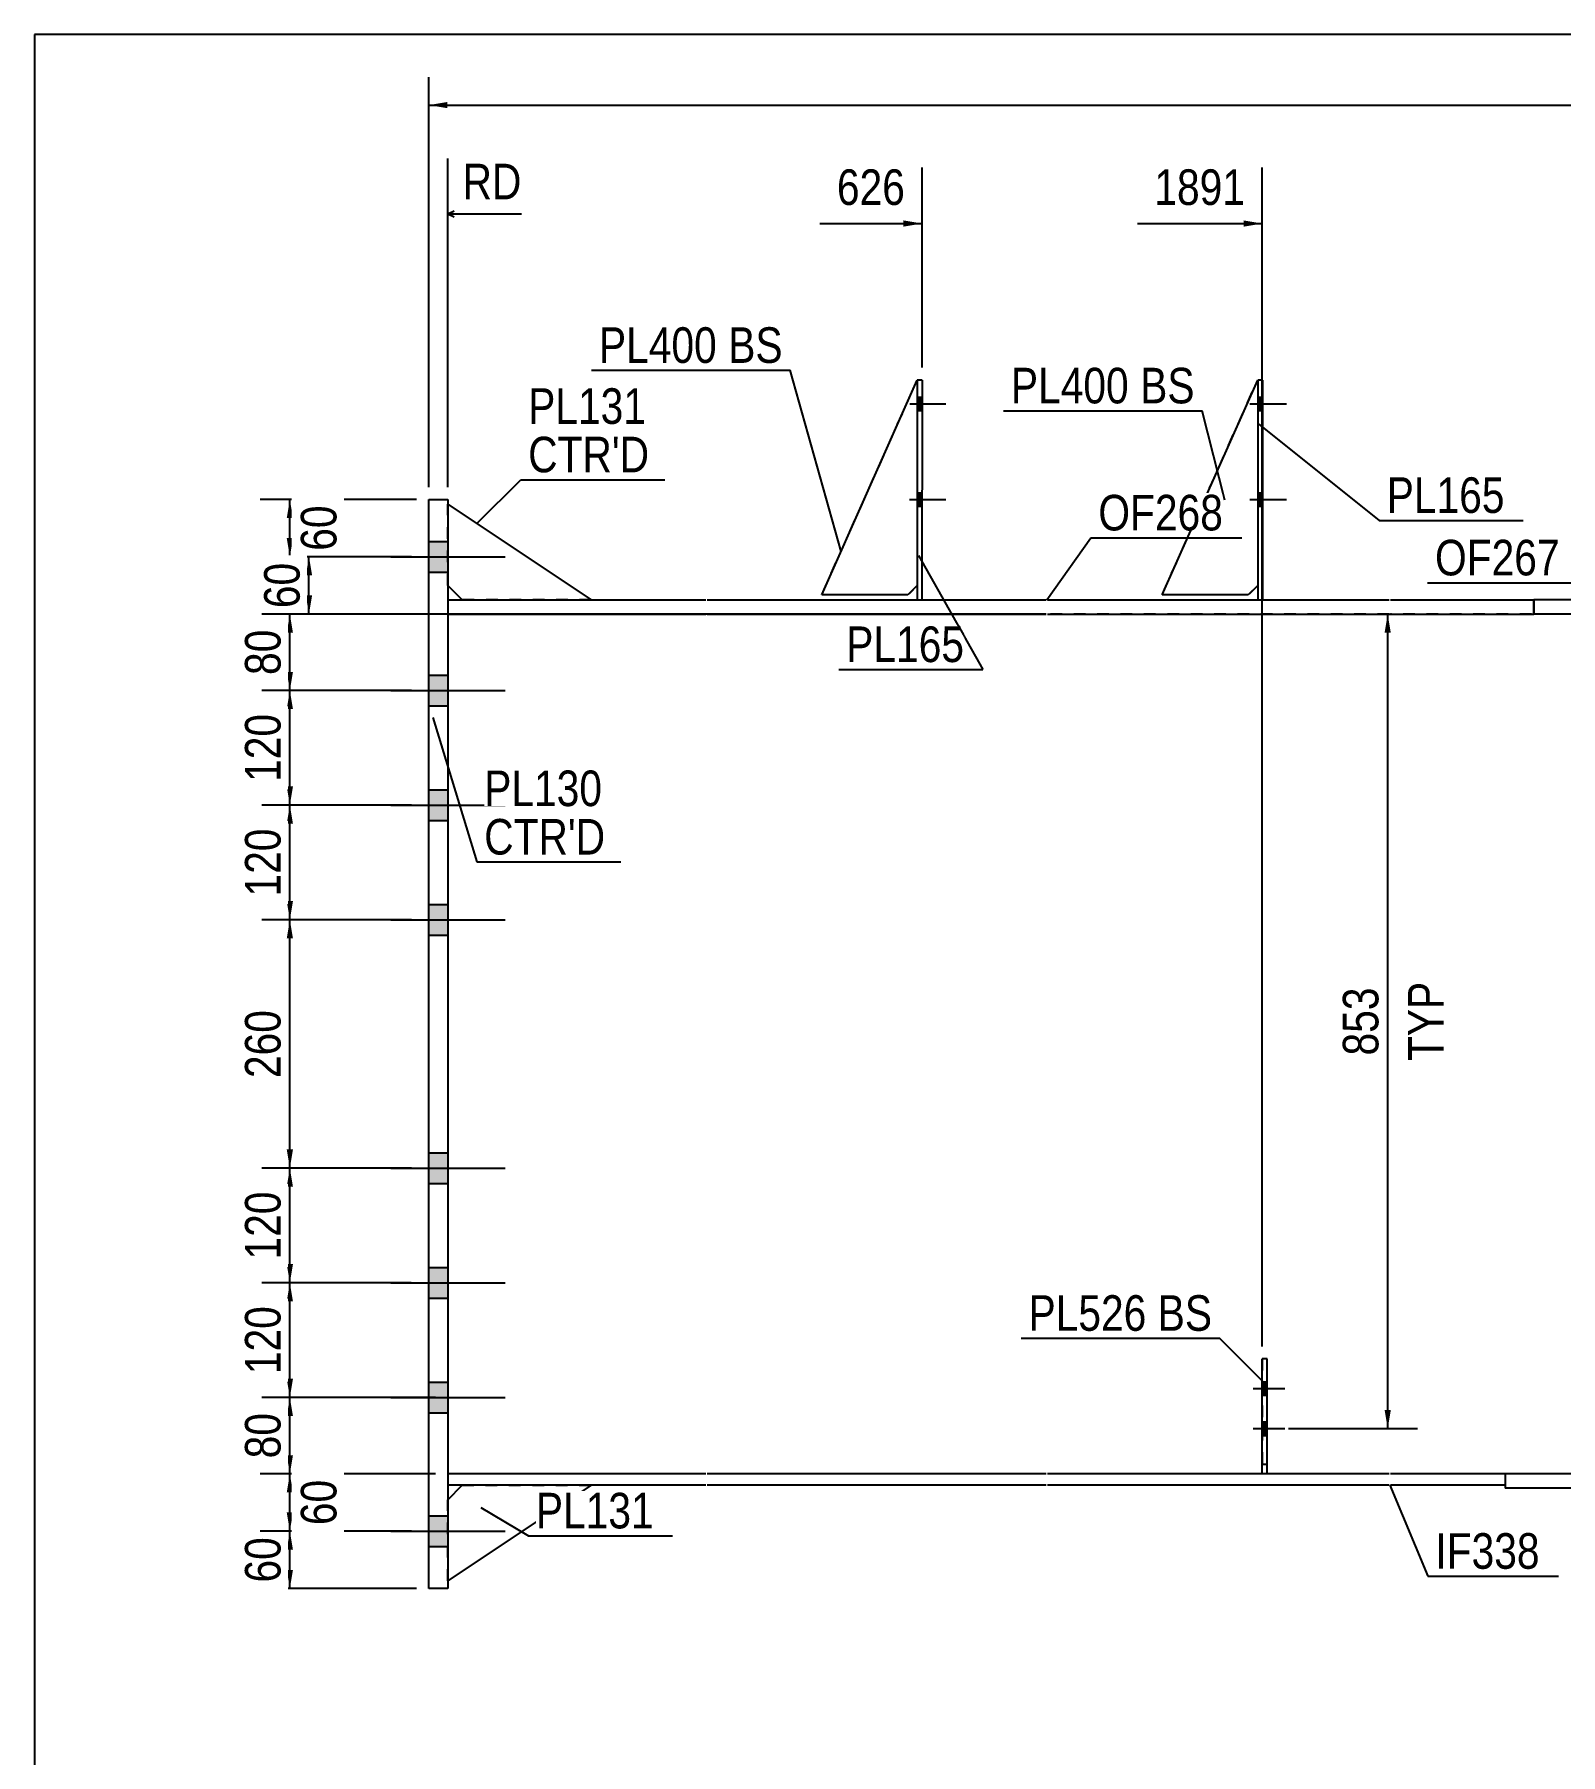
# Model space of a CAD drawing. Header units: millimetres. Extents: x 2 to 405, y 5 to 282.
# Drawn here: x 5 to 127.9, y 143.5 to 282 of the extents above; entities that cross this region are included whole.
import ezdxf

# ---------------------------------------------------------------- set-up
doc = ezdxf.new("R2010")
doc.units = ezdxf.units.MM
doc.linetypes.add('DXK_LINE_DOT1', pattern=[1.8814, 0.9407, -0.9407])
doc.linetypes.add('DXK_LINE_DOT2', pattern=[3.9198, 1.9599, -1.9599])
doc.styles.add('Arial Narrow', font='ARIALN.TTF', dxfattribs={"height": 0.2})

# ---------------------------------------------------------------- blocks, each defined once
blk = doc.blocks.new('Unknown-623473047-1210')
at = {"color": 5, "linetype": 'Continuous'}
for p, q in [((405, 282), (5, 282)), ((5, 282), (5, 5))]:
    blk.add_line(p, q, dxfattribs=at)
blk = doc.blocks.new('Part-623473047-1500 - 1471')
at = {"color": 2, "linetype": 'Continuous'}
for p, q in [((148.13, 236.48), (125.74, 236.48)), ((125.74, 235.32), (125.74, 236.48)), ((175.75, 236.48), (148.23, 236.48)), ((203.16, 236.48), (175.85, 236.48)), ((221.73, 236.48), (203.26, 236.48)), ((249.35, 236.48), (221.83, 236.48)), ((276.76, 236.48), (249.45, 236.48)), ((286.09, 236.48), (276.86, 236.48)), ((286.09, 236.48), (286.09, 235.32)), ((148.13, 235.32), (125.74, 235.32)), ((175.75, 235.32), (148.23, 235.32)), ((203.16, 235.32), (175.85, 235.32)), ((221.73, 235.32), (203.26, 235.32)), ((249.35, 235.32), (221.83, 235.32)), ((276.76, 235.32), (249.45, 235.32)), ((286.09, 235.32), (276.86, 235.32))]:
    blk.add_line(p, q, dxfattribs=at)
blk = doc.blocks.new('Part-623473047-1522 - 1471')
at = {"color": 2, "linetype": 'Continuous'}
for p, q in [((38.3, 236.48), (59.07, 236.48)), ((38.3, 236.48), (38.3, 235.32)), ((59.17, 236.48), (86.47, 236.48)), ((86.57, 236.48), (114.1, 236.48)), ((114.2, 236.48), (125.74, 236.48)), ((125.74, 236.48), (125.74, 235.32)), ((38.3, 235.32), (59.07, 235.32)), ((59.17, 235.32), (86.47, 235.32)), ((86.57, 235.32), (114.1, 235.32)), ((114.2, 235.32), (125.74, 235.32))]:
    blk.add_line(p, q, dxfattribs=at)
blk = doc.blocks.new('Part-623473047-1544 - 1471')
at = {"color": 7, "linetype": 'DXK_LINE_DOT1'}
for p, q in [((59.07, 235.32), (38.3, 235.32)), ((38.3, 235.32), (38.3, 166.09)), ((86.47, 235.32), (59.17, 235.32)), ((114.1, 235.32), (86.57, 235.32)), ((148.13, 235.32), (114.2, 235.32)), ((175.75, 235.32), (148.23, 235.32)), ((203.16, 235.32), (175.85, 235.32)), ((212.49, 235.32), (203.26, 235.32)), ((59.07, 166.09), (38.3, 166.09)), ((86.47, 166.09), (59.17, 166.09)), ((114.1, 166.09), (86.57, 166.09)), ((148.13, 166.09), (114.2, 166.09)), ((175.75, 166.09), (148.23, 166.09)), ((203.16, 166.09), (175.85, 166.09)), ((212.49, 166.09), (203.26, 166.09))]:
    blk.add_line(p, q, dxfattribs=at)
at = {"color": 2, "linetype": 'Continuous'}
blk.add_line((212.49, 235.32), (212.49, 166.09), dxfattribs=at)
blk = doc.blocks.new('Part-623473047-1640 - 1471')
at = {"color": 2, "linetype": 'Continuous'}
for p, q in [((103.87, 166.11), (103.87, 175.35)), ((104.26, 175.35), (103.87, 175.35)), ((104.26, 166.11), (104.26, 175.35)), ((103.87, 166.11), (104.26, 166.11))]:
    blk.add_line(p, q, dxfattribs=at)
at = {"color": 7, "linetype": 'DXK_LINE_DOT1'}
blk.add_line((103.87, 166.88), (104.26, 166.88), dxfattribs=at)
blk = doc.blocks.new('Part-623473047-1726 - 1471')
at = {"color": 2, "linetype": 'Continuous'}
for p, q in [((76.48, 254.17), (76.09, 254.17)), ((76.09, 254.17), (76.09, 236.48)), ((76.48, 254.17), (76.47, 236.48))]:
    blk.add_line(p, q, dxfattribs=at)
at = {"color": 7, "linetype": 'DXK_LINE_DOT1'}
blk.add_line((76.09, 236.48), (76.47, 236.48), dxfattribs=at)
blk = doc.blocks.new('Part-623473047-1662 - 1471')
at = {"color": 2, "linetype": 'Continuous'}
for p, q in [((95.81, 236.86), (103.5, 254.17)), ((102.73, 236.86), (95.81, 236.86)), ((103.5, 237.63), (102.73, 236.86))]:
    blk.add_line(p, q, dxfattribs=at)
at = {"color": 7, "linetype": 'DXK_LINE_DOT1'}
blk.add_line((103.5, 254.17), (103.5, 237.63), dxfattribs=at)
blk = doc.blocks.new('Bolt-623473047-1598 - 1471')
at = {"linetype": 'Continuous'}
for points in [[(103.88, 251.71), (103.88, 252.78), (103.5, 252.78), (103.5, 251.71)], [(103.88, 251.71), (103.88, 252.78), (103.5, 252.78), (103.5, 251.71)], [(103.88, 251.71), (103.88, 252.78), (103.5, 252.78), (103.5, 251.71)], [(103.88, 244.02), (103.88, 245.09), (103.5, 245.09), (103.5, 244.02)], [(103.88, 244.02), (103.88, 245.09), (103.5, 245.09), (103.5, 244.02)], [(103.88, 244.02), (103.88, 245.09), (103.5, 245.09), (103.5, 244.02)]]:
    blk.add_hatch(color=3, dxfattribs=at).paths.add_polyline_path(points)
at = {"color": 3, "linetype": 'Continuous'}
for p, q in [((102.88, 252.25), (105.81, 252.25)), ((102.88, 252.25), (105.81, 252.25)), ((102.88, 252.25), (105.81, 252.25)), ((103.5, 252.78), (103.88, 252.78)), ((103.5, 252.78), (103.88, 252.78)), ((103.5, 252.78), (103.88, 252.78)), ((103.5, 251.71), (103.88, 251.71)), ((103.5, 251.71), (103.88, 251.71)), ((103.5, 251.71), (103.88, 251.71)), ((102.88, 244.55), (105.81, 244.55)), ((102.88, 244.55), (105.81, 244.55)), ((102.88, 244.55), (105.81, 244.55)), ((103.5, 245.09), (103.88, 245.09)), ((103.5, 245.09), (103.88, 245.09)), ((103.5, 245.09), (103.88, 245.09)), ((103.5, 244.02), (103.88, 244.02)), ((103.5, 244.02), (103.88, 244.02)), ((103.5, 244.02), (103.88, 244.02))]:
    blk.add_line(p, q, dxfattribs=at)
blk = doc.blocks.new('Bolt-623473047-1602 - 1471')
at = {"linetype": 'Continuous'}
for points in [[(76.48, 251.71), (76.48, 252.78), (76.09, 252.78), (76.09, 251.71)], [(76.48, 251.71), (76.48, 252.78), (76.09, 252.78), (76.09, 251.71)], [(76.48, 251.71), (76.48, 252.78), (76.09, 252.78), (76.09, 251.71)], [(76.47, 244.02), (76.47, 245.09), (76.09, 245.09), (76.09, 244.02)], [(76.47, 244.02), (76.47, 245.09), (76.09, 245.09), (76.09, 244.02)], [(76.47, 244.02), (76.47, 245.09), (76.09, 245.09), (76.09, 244.02)]]:
    blk.add_hatch(color=3, dxfattribs=at).paths.add_polyline_path(points)
at = {"color": 3, "linetype": 'Continuous'}
for p, q in [((75.48, 252.25), (78.4, 252.25)), ((75.48, 252.25), (78.4, 252.25)), ((75.48, 252.25), (78.4, 252.25)), ((76.09, 252.78), (76.48, 252.78)), ((76.09, 252.78), (76.48, 252.78)), ((76.09, 252.78), (76.48, 252.78)), ((76.09, 251.71), (76.48, 251.71)), ((76.09, 251.71), (76.48, 251.71)), ((76.09, 251.71), (76.48, 251.71)), ((75.47, 244.55), (78.4, 244.55)), ((75.47, 244.55), (78.4, 244.55)), ((75.47, 244.55), (78.4, 244.55)), ((76.09, 245.09), (76.47, 245.09)), ((76.09, 245.09), (76.47, 245.09)), ((76.09, 245.09), (76.47, 245.09)), ((76.09, 244.02), (76.47, 244.02)), ((76.09, 244.02), (76.47, 244.02)), ((76.09, 244.02), (76.47, 244.02))]:
    blk.add_line(p, q, dxfattribs=at)
blk = doc.blocks.new('Bolt-623473047-1613 - 1471')
at = {"linetype": 'Continuous'}
for points in [[(36.76, 241.17), (36.76, 238.71), (38.3, 238.71), (38.3, 241.17)], [(36.76, 241.17), (36.76, 238.71), (38.3, 238.71), (38.3, 241.17)], [(36.76, 230.4), (36.76, 227.94), (38.3, 227.94), (38.3, 230.4)], [(36.76, 230.4), (36.76, 227.94), (38.3, 227.94), (38.3, 230.4)], [(36.76, 221.17), (36.76, 218.71), (38.3, 218.71), (38.3, 221.17)], [(36.76, 221.17), (36.76, 218.71), (38.3, 218.71), (38.3, 221.17)], [(36.76, 211.94), (36.76, 209.48), (38.3, 209.48), (38.3, 211.94)], [(36.76, 211.94), (36.76, 209.48), (38.3, 209.48), (38.3, 211.94)], [(36.76, 191.94), (36.76, 189.48), (38.3, 189.48), (38.3, 191.94)], [(36.76, 191.94), (36.76, 189.48), (38.3, 189.48), (38.3, 191.94)], [(36.76, 182.71), (36.76, 180.25), (38.3, 180.25), (38.3, 182.71)], [(36.76, 182.71), (36.76, 180.25), (38.3, 180.25), (38.3, 182.71)], [(36.76, 173.48), (36.76, 171.01), (38.3, 171.01), (38.3, 173.48)], [(36.76, 173.48), (36.76, 171.01), (38.3, 171.01), (38.3, 173.48)], [(36.76, 162.71), (36.76, 160.25), (38.3, 160.25), (38.3, 162.71)], [(36.76, 162.71), (36.76, 160.25), (38.3, 160.25), (38.3, 162.71)]]:
    blk.add_hatch(color=3, dxfattribs=at).paths.add_polyline_path(points)
at = {"color": 3, "linetype": 'Continuous'}
for p, q in [((36.76, 241.17), (38.3, 241.17)), ((36.76, 241.17), (38.3, 241.17)), ((33.7, 239.94), (42.91, 239.94)), ((33.7, 239.94), (42.91, 239.94)), ((36.76, 238.71), (38.3, 238.71)), ((36.76, 238.71), (38.3, 238.71)), ((36.76, 230.4), (38.3, 230.4)), ((36.76, 230.4), (38.3, 230.4)), ((33.7, 229.17), (42.91, 229.17)), ((33.7, 229.17), (42.91, 229.17)), ((36.76, 227.94), (38.3, 227.94)), ((36.76, 227.94), (38.3, 227.94)), ((36.76, 221.17), (38.3, 221.17)), ((36.76, 221.17), (38.3, 221.17)), ((33.7, 219.94), (42.91, 219.94)), ((33.7, 219.94), (42.91, 219.94)), ((36.76, 218.71), (38.3, 218.71)), ((36.76, 218.71), (38.3, 218.71)), ((36.76, 211.94), (38.3, 211.94)), ((36.76, 211.94), (38.3, 211.94)), ((33.7, 210.71), (42.91, 210.71)), ((33.7, 210.71), (42.91, 210.71)), ((36.76, 209.48), (38.3, 209.48)), ((36.76, 209.48), (38.3, 209.48)), ((36.76, 191.94), (38.3, 191.94)), ((36.76, 191.94), (38.3, 191.94)), ((33.7, 190.71), (42.91, 190.71)), ((33.7, 190.71), (42.91, 190.71)), ((36.76, 189.48), (38.3, 189.48)), ((36.76, 189.48), (38.3, 189.48)), ((33.7, 181.48), (42.91, 181.48)), ((33.7, 181.48), (42.91, 181.48)), ((36.76, 182.71), (38.3, 182.71)), ((36.76, 182.71), (38.3, 182.71)), ((36.76, 180.25), (38.3, 180.25)), ((36.76, 180.25), (38.3, 180.25)), ((36.76, 173.48), (38.3, 173.48)), ((36.76, 173.48), (38.3, 173.48)), ((33.7, 172.25), (42.91, 172.25)), ((33.7, 172.25), (42.91, 172.25)), ((36.76, 171.01), (38.3, 171.01)), ((36.76, 171.01), (38.3, 171.01)), ((36.76, 162.71), (38.3, 162.71)), ((36.76, 162.71), (38.3, 162.71)), ((33.7, 161.48), (42.91, 161.48)), ((33.7, 161.48), (42.91, 161.48)), ((36.76, 160.25), (38.3, 160.25)), ((36.76, 160.25), (38.3, 160.25))]:
    blk.add_line(p, q, dxfattribs=at)
blk = doc.blocks.new('Part-623473047-1689 - 1471')
at = {"color": 2, "linetype": 'Continuous'}
for p, q in [((103.88, 254.17), (103.5, 254.17)), ((103.5, 254.17), (103.5, 236.48)), ((103.88, 254.17), (103.88, 236.48))]:
    blk.add_line(p, q, dxfattribs=at)
at = {"color": 7, "linetype": 'DXK_LINE_DOT1'}
blk.add_line((103.5, 236.48), (103.88, 236.48), dxfattribs=at)
blk = doc.blocks.new('Part-623473047-1863 - 1471')
at = {"color": 2, "linetype": 'Continuous'}
for p, q in [((38.3, 244.17), (49.83, 236.48)), ((39.45, 236.48), (38.3, 237.63))]:
    blk.add_line(p, q, dxfattribs=at)
at = {"color": 7, "linetype": 'DXK_LINE_DOT1'}
for p, q in [((38.3, 237.63), (38.3, 244.17)), ((49.83, 236.48), (39.45, 236.48))]:
    blk.add_line(p, q, dxfattribs=at)
blk = doc.blocks.new('Part-623473047-1868 - 1471')
at = {"color": 2, "linetype": 'Continuous'}
for p, q in [((36.76, 244.55), (38.3, 244.55)), ((36.76, 156.86), (36.76, 244.55)), ((38.3, 244.55), (38.3, 156.86)), ((38.3, 156.86), (36.76, 156.86))]:
    blk.add_line(p, q, dxfattribs=at)
blk = doc.blocks.new('Part-623473047-1890 - 1471')
at = {"color": 2, "linetype": 'Continuous'}
for p, q in [((59.07, 166.09), (38.3, 166.09)), ((38.3, 166.09), (38.3, 165.17)), ((59.07, 165.17), (38.3, 165.17)), ((86.47, 166.09), (59.17, 166.09)), ((86.47, 165.17), (59.17, 165.17)), ((114.1, 166.09), (86.57, 166.09)), ((114.1, 165.17), (86.57, 165.17)), ((123.43, 166.09), (114.2, 166.09)), ((123.43, 165.17), (114.2, 165.17)), ((123.43, 166.09), (123.43, 165.17))]:
    blk.add_line(p, q, dxfattribs=at)
blk = doc.blocks.new('Part-623473047-1912 - 1471')
at = {"color": 2, "linetype": 'Continuous'}
for p, q in [((148.13, 166.09), (123.43, 166.09)), ((123.43, 166.09), (123.43, 164.94)), ((148.13, 164.94), (123.43, 164.94)), ((175.75, 166.09), (148.23, 166.09)), ((175.75, 164.94), (148.23, 164.94)), ((203.16, 166.09), (175.85, 166.09)), ((203.16, 164.94), (175.85, 164.94)), ((221.73, 166.09), (203.26, 166.09)), ((221.73, 164.94), (203.26, 164.94)), ((249.35, 166.09), (221.83, 166.09)), ((249.35, 164.94), (221.83, 164.94)), ((276.76, 166.09), (249.45, 166.09)), ((276.76, 164.94), (249.45, 164.94)), ((286.09, 166.09), (276.86, 166.09)), ((286.09, 164.94), (276.86, 164.94)), ((286.09, 166.09), (286.09, 164.94))]:
    blk.add_line(p, q, dxfattribs=at)
blk = doc.blocks.new('Part-623473047-5006 - 1471')
at = {"color": 2, "linetype": 'Continuous'}
for p, q in [((68.4, 236.86), (76.09, 254.17)), ((75.32, 236.86), (68.4, 236.86)), ((76.09, 237.63), (75.32, 236.86))]:
    blk.add_line(p, q, dxfattribs=at)
at = {"color": 7, "linetype": 'DXK_LINE_DOT1'}
blk.add_line((76.09, 254.17), (76.09, 237.63), dxfattribs=at)
blk = doc.blocks.new('Part-623473047-5007 - 1471')
at = {"color": 7, "linetype": 'DXK_LINE_DOT1'}
for p, q in [((103.87, 175.35), (103.87, 166.11)), ((104.26, 175.35), (103.87, 175.35)), ((104.26, 166.11), (104.26, 175.35)), ((103.87, 166.11), (104.26, 166.11))]:
    blk.add_line(p, q, dxfattribs=at)
blk = doc.blocks.new('Part-623473047-5022 - 1471')
at = {"color": 7, "linetype": 'DXK_LINE_DOT1'}
for p, q in [((95.81, 236.86), (103.5, 254.17)), ((102.73, 236.86), (95.81, 236.86)), ((103.5, 237.63), (102.73, 236.86))]:
    blk.add_line(p, q, dxfattribs=at)
blk = doc.blocks.new('Part-623473047-5027 - 1471')
at = {"color": 7, "linetype": 'DXK_LINE_DOT1'}
for p, q in [((68.4, 236.86), (76.09, 254.17)), ((75.32, 236.86), (68.4, 236.86)), ((76.09, 237.63), (75.32, 236.86))]:
    blk.add_line(p, q, dxfattribs=at)
blk = doc.blocks.new('Bolt-623473047-5031 - 1471')
at = {"linetype": 'Continuous'}
for points in [[(104.26, 172.43), (104.26, 173.51), (103.87, 173.51), (103.87, 172.43)], [(104.26, 169.19), (104.26, 170.27), (103.87, 170.27), (103.87, 169.19)]]:
    blk.add_hatch(color=3, dxfattribs=at).paths.add_polyline_path(points)
at = {"color": 3, "linetype": 'Continuous'}
for p, q in [((103.87, 173.51), (104.26, 173.51)), ((103.14, 172.97), (105.68, 172.97)), ((103.87, 172.43), (104.26, 172.43)), ((103.14, 169.73), (105.68, 169.73)), ((103.87, 170.27), (104.26, 170.27)), ((103.87, 169.19), (104.26, 169.19))]:
    blk.add_line(p, q, dxfattribs=at)
blk = doc.blocks.new('Bolt-623473047-5043 - 1471')
at = {"color": 3, "linetype": 'DXK_LINE_DOT2'}
for p, q in [((103.87, 173.51), (104.26, 173.51)), ((103.14, 172.97), (105.68, 172.97)), ((103.87, 172.43), (104.26, 172.43)), ((103.14, 169.73), (105.68, 169.73)), ((103.87, 170.27), (104.26, 170.27)), ((103.87, 169.19), (104.26, 169.19))]:
    blk.add_line(p, q, dxfattribs=at)
blk = doc.blocks.new('Part-623473047-9341 - 1471')
at = {"color": 2, "linetype": 'Continuous'}
for p, q in [((49.83, 165.17), (38.3, 157.48)), ((38.3, 164.01), (39.45, 165.17))]:
    blk.add_line(p, q, dxfattribs=at)
at = {"color": 7, "linetype": 'DXK_LINE_DOT1'}
for p, q in [((39.45, 165.17), (49.83, 165.17)), ((38.3, 157.48), (38.3, 164.01))]:
    blk.add_line(p, q, dxfattribs=at)
blk = doc.blocks.new('StraightDimension-623473047-3874 - 1471')
at = {"linetype": 'Continuous'}
for points in [[(25.32, 189.21), (25.57, 190.71), (25.82, 189.21)], [(25.82, 182.98), (25.57, 181.48), (25.32, 182.98)]]:
    blk.add_hatch(color=7, dxfattribs=at).paths.add_polyline_path(points)
at = {"color": 7, "linetype": 'Continuous'}
for p, q in [((35.36, 190.71), (23.32, 190.71)), ((25.57, 181.48), (25.57, 190.71)), ((35.35, 181.48), (23.32, 181.48))]:
    blk.add_line(p, q, dxfattribs=at)
at = {"color": 0}
blk.add_wipeout([(25.42, 189.43), (21.22, 189.43), (21.22, 182.75), (25.42, 182.75)], dxfattribs=at)
at = {"color": 3, "style": 'Arial Narrow'}
blk.add_text('120', height=2.863, rotation=90.0002, dxfattribs=at).set_placement((24.82, 183.35))
blk = doc.blocks.new('StraightDimension-623473047-3878 - 1471')
at = {"linetype": 'Continuous'}
for points in [[(25.32, 159.98), (25.57, 161.48), (25.82, 159.98)], [(25.82, 158.36), (25.57, 156.86), (25.32, 158.36)]]:
    blk.add_hatch(color=7, dxfattribs=at).paths.add_polyline_path(points)
at = {"color": 7, "linetype": 'Continuous'}
for p, q in [((35.36, 161.48), (23.32, 161.48)), ((25.57, 156.86), (25.57, 161.48)), ((35.76, 156.86), (23.32, 156.86))]:
    blk.add_line(p, q, dxfattribs=at)
at = {"color": 0}
blk.add_wipeout([(25.42, 161.6), (21.22, 161.6), (21.22, 156.74), (25.42, 156.74)], dxfattribs=at)
at = {"color": 3, "style": 'Arial Narrow'}
blk.add_text('60', height=2.863, rotation=90.0002, dxfattribs=at).set_placement((24.82, 157.34))
blk = doc.blocks.new('StraightDimension-623473047-3868 - 1471')
at = {"linetype": 'Continuous'}
for points in [[(25.32, 243.05), (25.57, 244.55), (25.82, 243.05)], [(25.82, 241.44), (25.57, 239.94), (25.32, 241.44)]]:
    blk.add_hatch(color=7, dxfattribs=at).paths.add_polyline_path(points)
at = {"color": 7, "linetype": 'Continuous'}
for p, q in [((35.76, 244.55), (23.17, 244.55)), ((25.57, 239.94), (25.57, 244.55)), ((35.36, 239.94), (23.17, 239.94))]:
    blk.add_line(p, q, dxfattribs=at)
at = {"color": 0}
blk.add_wipeout([(29.92, 244.67), (25.72, 244.67), (25.72, 239.82), (29.92, 239.82)], dxfattribs=at)
at = {"color": 3, "style": 'Arial Narrow'}
blk.add_text('60', height=2.863, rotation=90.0002, dxfattribs=at).set_placement((29.32, 240.42))
blk = doc.blocks.new('StraightDimension-623473047-3871 - 1471')
at = {"linetype": 'Continuous'}
for points in [[(25.32, 227.67), (25.57, 229.17), (25.82, 227.67)], [(25.82, 221.44), (25.57, 219.94), (25.32, 221.44)]]:
    blk.add_hatch(color=7, dxfattribs=at).paths.add_polyline_path(points)
at = {"color": 7, "linetype": 'Continuous'}
for p, q in [((35.36, 229.17), (23.32, 229.17)), ((25.57, 219.94), (25.57, 229.17)), ((35.36, 219.94), (23.32, 219.94))]:
    blk.add_line(p, q, dxfattribs=at)
at = {"color": 0}
blk.add_wipeout([(25.42, 227.9), (21.22, 227.9), (21.22, 221.21), (25.42, 221.21)], dxfattribs=at)
at = {"color": 3, "style": 'Arial Narrow'}
blk.add_text('120', height=2.863, rotation=90.0002, dxfattribs=at).set_placement((24.82, 221.81))
blk = doc.blocks.new('StraightDimension-623473047-2040 - 1471')
at = {"linetype": 'Continuous'}
for points in [[(113.72, 233.82), (113.97, 235.32), (114.22, 233.82)], [(114.22, 171.23), (113.97, 169.73), (113.72, 171.23)]]:
    blk.add_hatch(color=7, dxfattribs=at).paths.add_polyline_path(points)
at = {"color": 7, "linetype": 'Continuous'}
for p, q in [((87.51, 235.32), (116.37, 235.32)), ((113.97, 169.73), (113.97, 235.32)), ((105.97, 169.73), (116.37, 169.73))]:
    blk.add_line(p, q, dxfattribs=at)
at = {"color": 0, "linetype": 'Continuous'}
blk.add_wipeout([(119.07, 206.32), (114.87, 206.32), (114.87, 198.73), (119.07, 198.73)], dxfattribs=at)
at = {"color": 3, "linetype": 'Continuous', "style": 'Arial Narrow'}
blk.add_text('TYP', height=2.863, rotation=90.0002, dxfattribs=at).set_placement((118.47, 199.33))
at = {"color": 0}
blk.add_wipeout([(113.82, 205.87), (109.62, 205.87), (109.62, 199.18), (113.82, 199.18)], dxfattribs=at)
at = {"color": 3, "style": 'Arial Narrow'}
blk.add_text('853', height=2.863, rotation=90.0002, dxfattribs=at).set_placement((113.22, 199.78))
blk = doc.blocks.new('StraightDimension-623473047-2152 - 1471')
at = {"linetype": 'Continuous'}
blk.add_hatch(color=7, dxfattribs=at).paths.add_polyline_path([(38.26, 276.06), (36.76, 276.31), (38.26, 276.56)])
at = {"color": 7, "linetype": 'Continuous'}
for p, q in [((36.76, 245.55), (36.76, 278.56)), ((36.76, 276.31), (371.23, 276.31))]:
    blk.add_line(p, q, dxfattribs=at)
blk = doc.blocks.new('StraightDimension-623473047-3869 - 1471')
at = {"linetype": 'Continuous'}
for points in [[(26.86, 238.44), (27.11, 239.94), (27.36, 238.44)], [(27.36, 236.82), (27.11, 235.32), (26.86, 236.82)]]:
    blk.add_hatch(color=7, dxfattribs=at).paths.add_polyline_path(points)
at = {"color": 7, "linetype": 'Continuous'}
for p, q in [((35.36, 239.94), (24.86, 239.94)), ((27.11, 235.32), (27.11, 239.94)), ((85.56, 235.32), (24.86, 235.32))]:
    blk.add_line(p, q, dxfattribs=at)
at = {"color": 0}
blk.add_wipeout([(26.96, 240.06), (22.76, 240.06), (22.76, 235.2), (26.96, 235.2)], dxfattribs=at)
at = {"color": 3, "style": 'Arial Narrow'}
blk.add_text('60', height=2.863, rotation=90.0002, dxfattribs=at).set_placement((26.36, 235.8))
blk = doc.blocks.new('StraightDimension-623473047-3870 - 1471')
at = {"linetype": 'Continuous'}
for points in [[(25.32, 233.82), (25.57, 235.32), (25.82, 233.82)], [(25.82, 230.67), (25.57, 229.17), (25.32, 230.67)]]:
    blk.add_hatch(color=7, dxfattribs=at).paths.add_polyline_path(points)
at = {"color": 7, "linetype": 'Continuous'}
for p, q in [((85.56, 235.32), (23.32, 235.32)), ((25.57, 229.17), (25.57, 235.32)), ((35.36, 229.17), (23.32, 229.17))]:
    blk.add_line(p, q, dxfattribs=at)
at = {"color": 0}
blk.add_wipeout([(25.42, 234.67), (21.22, 234.67), (21.22, 229.82), (25.42, 229.82)], dxfattribs=at)
at = {"color": 3, "style": 'Arial Narrow'}
blk.add_text('80', height=2.863, rotation=90.0002, dxfattribs=at).set_placement((24.82, 230.42))
blk = doc.blocks.new('StraightDimension-623473047-3872 - 1471')
at = {"linetype": 'Continuous'}
for points in [[(25.32, 218.44), (25.57, 219.94), (25.82, 218.44)], [(25.82, 212.21), (25.57, 210.71), (25.32, 212.21)]]:
    blk.add_hatch(color=7, dxfattribs=at).paths.add_polyline_path(points)
at = {"color": 7, "linetype": 'Continuous'}
for p, q in [((35.36, 219.94), (23.32, 219.94)), ((25.57, 210.71), (25.57, 219.94)), ((35.36, 210.71), (23.32, 210.71))]:
    blk.add_line(p, q, dxfattribs=at)
at = {"color": 0}
blk.add_wipeout([(25.42, 218.66), (21.22, 218.66), (21.22, 211.98), (25.42, 211.98)], dxfattribs=at)
at = {"color": 3, "style": 'Arial Narrow'}
blk.add_text('120', height=2.863, rotation=90.0002, dxfattribs=at).set_placement((24.82, 212.58))
blk = doc.blocks.new('StraightDimension-623473047-3873 - 1471')
at = {"linetype": 'Continuous'}
for points in [[(25.32, 209.21), (25.57, 210.71), (25.82, 209.21)], [(25.82, 192.21), (25.57, 190.71), (25.32, 192.21)]]:
    blk.add_hatch(color=7, dxfattribs=at).paths.add_polyline_path(points)
at = {"color": 7, "linetype": 'Continuous'}
for p, q in [((35.36, 210.71), (23.32, 210.71)), ((25.57, 190.71), (25.57, 210.71)), ((35.36, 190.71), (23.32, 190.71))]:
    blk.add_line(p, q, dxfattribs=at)
at = {"color": 0}
blk.add_wipeout([(25.42, 204.05), (21.22, 204.05), (21.22, 197.36), (25.42, 197.36)], dxfattribs=at)
at = {"color": 3, "style": 'Arial Narrow'}
blk.add_text('260', height=2.863, rotation=90.0002, dxfattribs=at).set_placement((24.82, 197.96))
blk = doc.blocks.new('StraightDimension-623473047-3875 - 1471')
at = {"linetype": 'Continuous'}
for points in [[(25.32, 179.98), (25.57, 181.48), (25.82, 179.98)], [(25.82, 173.75), (25.57, 172.25), (25.32, 173.75)]]:
    blk.add_hatch(color=7, dxfattribs=at).paths.add_polyline_path(points)
at = {"color": 7, "linetype": 'Continuous'}
for p, q in [((35.35, 181.48), (23.32, 181.48)), ((25.57, 172.25), (25.57, 181.48)), ((37.3, 172.25), (23.32, 172.25))]:
    blk.add_line(p, q, dxfattribs=at)
at = {"color": 0}
blk.add_wipeout([(25.42, 180.2), (21.22, 180.2), (21.22, 173.52), (25.42, 173.52)], dxfattribs=at)
at = {"color": 3, "style": 'Arial Narrow'}
blk.add_text('120', height=2.863, rotation=90.0002, dxfattribs=at).set_placement((24.82, 174.12))
blk = doc.blocks.new('StraightDimension-623473047-3876 - 1471')
at = {"linetype": 'Continuous'}
for points in [[(25.32, 170.75), (25.57, 172.25), (25.82, 170.75)], [(25.82, 167.59), (25.57, 166.09), (25.32, 167.59)]]:
    blk.add_hatch(color=7, dxfattribs=at).paths.add_polyline_path(points)
at = {"color": 7, "linetype": 'Continuous'}
for p, q in [((37.3, 172.25), (23.32, 172.25)), ((25.57, 166.09), (25.57, 172.25)), ((37.3, 166.09), (23.32, 166.09))]:
    blk.add_line(p, q, dxfattribs=at)
at = {"color": 0}
blk.add_wipeout([(25.42, 171.6), (21.22, 171.6), (21.22, 166.74), (25.42, 166.74)], dxfattribs=at)
at = {"color": 3, "style": 'Arial Narrow'}
blk.add_text('80', height=2.863, rotation=90.0002, dxfattribs=at).set_placement((24.82, 167.34))
blk = doc.blocks.new('StraightDimension-623473047-3877 - 1471')
at = {"linetype": 'Continuous'}
for points in [[(25.32, 164.59), (25.57, 166.09), (25.82, 164.59)], [(25.82, 162.98), (25.57, 161.48), (25.32, 162.98)]]:
    blk.add_hatch(color=7, dxfattribs=at).paths.add_polyline_path(points)
at = {"color": 7, "linetype": 'Continuous'}
for p, q in [((37.3, 166.09), (23.17, 166.09)), ((25.57, 161.48), (25.57, 166.09)), ((35.36, 161.48), (23.17, 161.48))]:
    blk.add_line(p, q, dxfattribs=at)
at = {"color": 0}
blk.add_wipeout([(29.92, 166.21), (25.72, 166.21), (25.72, 161.36), (29.92, 161.36)], dxfattribs=at)
at = {"color": 3, "style": 'Arial Narrow'}
blk.add_text('60', height=2.863, rotation=90.0002, dxfattribs=at).set_placement((29.32, 161.96))
blk = doc.blocks.new('StraightDimension-623473047-9225 - 1471')
at = {"linetype": 'Continuous'}
blk.add_hatch(color=7, dxfattribs=at).paths.add_polyline_path([(102.37, 267.02), (103.87, 266.77), (102.37, 266.52)])
at = {"color": 7, "linetype": 'Continuous'}
for p, q in [((103.87, 176.35), (103.87, 271.27)), ((93.81, 266.77), (103.87, 266.77))]:
    blk.add_line(p, q, dxfattribs=at)
at = {"color": 0}
blk.add_wipeout([(103.1, 267.67), (103.1, 271.87), (94.58, 271.87), (94.58, 267.67)], dxfattribs=at)
at = {"color": 3, "style": 'Arial Narrow'}
blk.add_text('1891', height=2.863, dxfattribs=at).set_placement((95.18, 268.27))
blk = doc.blocks.new('StraightDimension-623473047-9226 - 1471')
at = {"linetype": 'Continuous'}
blk.add_hatch(color=7, dxfattribs=at).paths.add_polyline_path([(74.98, 267.02), (76.48, 266.77), (74.98, 266.52)])
at = {"color": 7, "linetype": 'Continuous'}
for p, q in [((76.48, 255.17), (76.48, 271.27)), ((68.24, 266.77), (76.48, 266.77))]:
    blk.add_line(p, q, dxfattribs=at)
at = {"color": 0, "linetype": 'Continuous'}
blk.add_wipeout([(44.83, 268.12), (44.83, 272.32), (38.88, 272.32), (38.88, 268.12)], dxfattribs=at)
at = {"color": 7, "linetype": 'Continuous'}
for p, q in [((38.3, 245.55), (38.3, 272.02)), ((38.8, 267.77), (38.3, 267.52)), ((38.8, 267.27), (38.3, 267.52)), ((44.23, 267.52), (38.3, 267.52))]:
    blk.add_line(p, q, dxfattribs=at)
at = {"color": 3, "linetype": 'Continuous', "style": 'Arial Narrow'}
blk.add_text('RD', height=2.863, dxfattribs=at).set_placement((39.48, 268.72))
at = {"color": 0}
blk.add_wipeout([(75.7, 267.67), (75.7, 271.87), (69.02, 271.87), (69.02, 267.67)], dxfattribs=at)
at = {"color": 3, "style": 'Arial Narrow'}
blk.add_text('626', height=2.863, dxfattribs=at).set_placement((69.62, 268.27))
blk = doc.blocks.new('Mark-623473047-1496 - 1471')
at = {"color": 7, "linetype": 'Continuous'}
blk.add_line((134.95, 236.41), (129.33, 237.84), dxfattribs=at)
at = {"color": 0}
blk.add_wipeout([(127.83, 238.44), (127.83, 241.44), (117.78, 241.44), (117.78, 238.44)], dxfattribs=at)
blk.add_wipeout([(127.83, 238.44), (127.83, 241.44), (117.78, 241.44), (117.78, 238.44)], dxfattribs=at)
at = {"color": 7, "linetype": 'Continuous'}
blk.add_line((117.18, 237.84), (129.33, 237.84), dxfattribs=at)
at = {"color": 3, "style": 'Arial Narrow'}
blk.add_text('OF267', height=2.863, dxfattribs=at).set_placement((117.78, 238.44))
blk = doc.blocks.new('Mark-623473047-1518 - 1471')
at = {"color": 0}
blk.add_wipeout([(100.72, 242.06), (100.72, 245.06), (90.67, 245.06), (90.67, 242.06)], dxfattribs=at)
blk.add_wipeout([(100.72, 242.06), (100.72, 245.06), (90.67, 245.06), (90.67, 242.06)], dxfattribs=at)
at = {"color": 7, "linetype": 'Continuous'}
for p, q in [((86.53, 236.48), (90.07, 241.46)), ((90.07, 241.46), (102.22, 241.46))]:
    blk.add_line(p, q, dxfattribs=at)
at = {"color": 3, "style": 'Arial Narrow'}
blk.add_text('OF268', height=2.863, dxfattribs=at).set_placement((90.67, 242.06))
blk = doc.blocks.new('Mark-623473047-1722 - 1471')
at = {"color": 0}
blk.add_wipeout([(79.88, 231.46), (79.88, 234.46), (70.37, 234.46), (70.37, 231.46)], dxfattribs=at)
blk.add_wipeout([(79.88, 231.46), (79.88, 234.46), (70.37, 234.46), (70.37, 231.46)], dxfattribs=at)
at = {"color": 7, "linetype": 'Continuous'}
for p in [(76.19, 240.04), (69.77, 230.86)]:
    blk.add_line(p, (81.38, 230.86), dxfattribs=at)
at = {"color": 3, "style": 'Arial Narrow'}
blk.add_text('PL165', height=2.863, dxfattribs=at).set_placement((70.37, 231.46))
blk = doc.blocks.new('Mark-623473047-1685 - 1471')
at = {"color": 0}
blk.add_wipeout([(123.39, 243.47), (123.39, 246.47), (113.89, 246.47), (113.89, 243.47)], dxfattribs=at)
blk.add_wipeout([(123.39, 243.47), (123.39, 246.47), (113.89, 246.47), (113.89, 243.47)], dxfattribs=at)
at = {"color": 7, "linetype": 'Continuous'}
for p, q in [((103.6, 250.61), (113.29, 242.87)), ((113.29, 242.87), (124.89, 242.87))]:
    blk.add_line(p, q, dxfattribs=at)
at = {"color": 3, "style": 'Arial Narrow'}
blk.add_text('PL165', height=2.863, dxfattribs=at).set_placement((113.89, 243.47))
blk = doc.blocks.new('Mark-623473047-1864 - 1471')
at = {"color": 0}
for points in [[(50.73, 219.86), (50.73, 222.86), (41.22, 222.86), (41.22, 219.86)], [(50.98, 215.96), (50.98, 218.96), (41.22, 218.96), (41.22, 215.96)]]:
    blk.add_wipeout(points, dxfattribs=at)
for points in [[(50.73, 219.86), (50.73, 222.86), (41.22, 222.86), (41.22, 219.86)], [(50.98, 215.96), (50.98, 218.96), (41.22, 218.96), (41.22, 215.96)]]:
    blk.add_wipeout(points, dxfattribs=at)
at = {"color": 7, "linetype": 'Continuous'}
for p, q in [((37.09, 226.99), (40.62, 215.36)), ((40.62, 215.36), (52.23, 215.36))]:
    blk.add_line(p, q, dxfattribs=at)
at = {"color": 3, "style": 'Arial Narrow'}
blk.add_text('PL130', height=2.863, dxfattribs=at).set_placement((41.22, 219.86))
at = {"color": 1, "style": 'Arial Narrow'}
blk.add_text("CTR'D", height=2.863, dxfattribs=at).set_placement((41.22, 215.96))
blk = doc.blocks.new('Mark-623473047-1859 - 1471')
at = {"color": 0}
for points in [[(54.27, 250.64), (54.27, 253.64), (44.76, 253.64), (44.76, 250.64)], [(54.52, 246.74), (54.52, 249.74), (44.76, 249.74), (44.76, 246.74)]]:
    blk.add_wipeout(points, dxfattribs=at)
for points in [[(54.27, 250.64), (54.27, 253.64), (44.76, 253.64), (44.76, 250.64)], [(54.52, 246.74), (54.52, 249.74), (44.76, 249.74), (44.76, 246.74)]]:
    blk.add_wipeout(points, dxfattribs=at)
at = {"color": 7, "linetype": 'Continuous'}
for p, q in [((40.63, 242.61), (44.16, 246.14)), ((44.16, 246.14), (55.77, 246.14))]:
    blk.add_line(p, q, dxfattribs=at)
at = {"color": 3, "style": 'Arial Narrow'}
blk.add_text('PL131', height=2.863, dxfattribs=at).set_placement((44.76, 250.64))
at = {"color": 1, "style": 'Arial Narrow'}
blk.add_text("CTR'D", height=2.863, dxfattribs=at).set_placement((44.76, 246.74))
blk = doc.blocks.new('MarkSet-623473047-6737 - 1471')
at = {"color": 0}
for points in [[(94.55, 177.61), (94.55, 180.61), (85.05, 180.61), (85.05, 177.61)], [(99.83, 177.61), (99.83, 180.61), (95.45, 180.61), (95.45, 177.61)]]:
    blk.add_wipeout(points, dxfattribs=at)
for points in [[(94.55, 177.61), (94.55, 180.61), (85.05, 180.61), (85.05, 177.61)], [(99.83, 177.61), (99.83, 180.61), (95.45, 180.61), (95.45, 177.61)]]:
    blk.add_wipeout(points, dxfattribs=at)
at = {"color": 7, "linetype": 'Continuous'}
for p in [(84.45, 177.01), (103.97, 173.48)]:
    blk.add_line(p, (100.43, 177.01), dxfattribs=at)
at = {"color": 3, "style": 'Arial Narrow'}
for s, p in [('PL526', (85.05, 177.61)), ('BS', (95.45, 177.61))]:
    blk.add_text(s, height=2.863, dxfattribs=at).set_placement(p)
blk = doc.blocks.new('Mark-623473047-1886 - 1471')
at = {"color": 0}
blk.add_wipeout([(126.22, 158.45), (126.22, 161.45), (117.81, 161.45), (117.81, 158.45)], dxfattribs=at)
blk.add_wipeout([(126.22, 158.45), (126.22, 161.45), (117.81, 161.45), (117.81, 158.45)], dxfattribs=at)
at = {"color": 7, "linetype": 'Continuous'}
for p, q in [((114.14, 165.17), (117.21, 157.85)), ((117.21, 157.85), (127.72, 157.85))]:
    blk.add_line(p, q, dxfattribs=at)
at = {"color": 3, "style": 'Arial Narrow'}
blk.add_text('IF338', height=2.863, dxfattribs=at).set_placement((117.81, 158.45))
blk = doc.blocks.new('MarkSet-623473047-6767 - 1471')
at = {"color": 0}
for points in [[(93.14, 252.29), (93.14, 255.29), (83.63, 255.29), (83.63, 252.29)], [(98.42, 252.29), (98.42, 255.29), (94.04, 255.29), (94.04, 252.29)]]:
    blk.add_wipeout(points, dxfattribs=at)
for points in [[(93.14, 252.29), (93.14, 255.29), (83.63, 255.29), (83.63, 252.29)], [(98.42, 252.29), (98.42, 255.29), (94.04, 255.29), (94.04, 252.29)]]:
    blk.add_wipeout(points, dxfattribs=at)
at = {"color": 7, "linetype": 'Continuous'}
for p in [(83.03, 251.69), (100.86, 244.5)]:
    blk.add_line(p, (99.02, 251.69), dxfattribs=at)
at = {"color": 3, "style": 'Arial Narrow'}
for s, p in [('PL400', (83.63, 252.29)), ('BS', (94.04, 252.29))]:
    blk.add_text(s, height=2.863, dxfattribs=at).set_placement(p)
blk = doc.blocks.new('MarkSet-623473047-5244 - 1471')
at = {"color": 0}
for points in [[(59.97, 255.55), (59.97, 258.55), (50.46, 258.55), (50.46, 255.55)], [(65.25, 255.55), (65.25, 258.55), (60.87, 258.55), (60.87, 255.55)]]:
    blk.add_wipeout(points, dxfattribs=at)
for points in [[(59.97, 255.55), (59.97, 258.55), (50.46, 258.55), (50.46, 255.55)], [(65.25, 255.55), (65.25, 258.55), (60.87, 258.55), (60.87, 255.55)]]:
    blk.add_wipeout(points, dxfattribs=at)
at = {"color": 7, "linetype": 'Continuous'}
for p in [(49.86, 254.95), (69.96, 240.35)]:
    blk.add_line(p, (65.85, 254.95), dxfattribs=at)
at = {"color": 3, "style": 'Arial Narrow'}
for s, p in [('PL400', (50.46, 255.55)), ('BS', (60.87, 255.55))]:
    blk.add_text(s, height=2.863, dxfattribs=at).set_placement(p)
blk = doc.blocks.new('Mark-623473047-9356 - 1471')
at = {"color": 0}
blk.add_wipeout([(54.88, 161.7), (54.88, 164.7), (45.38, 164.7), (45.38, 161.7)], dxfattribs=at)
blk.add_wipeout([(54.88, 161.7), (54.88, 164.7), (45.38, 164.7), (45.38, 161.7)], dxfattribs=at)
at = {"color": 7, "linetype": 'Continuous'}
for p, q in [((40.95, 163.39), (44.78, 161.1)), ((44.78, 161.1), (56.38, 161.1))]:
    blk.add_line(p, q, dxfattribs=at)
at = {"color": 3, "style": 'Arial Narrow'}
blk.add_text('PL131', height=2.863, dxfattribs=at).set_placement((45.38, 161.7))

msp = doc.modelspace()

# ---------------------------------------------------------------- block references
for name in ['Unknown-623473047-1210', 'Part-623473047-5006 - 1471', 'Part-623473047-5027 - 1471', 'Part-623473047-1726 - 1471', 'Part-623473047-1662 - 1471', 'Part-623473047-5022 - 1471', 'Part-623473047-1689 - 1471', 'Bolt-623473047-1602 - 1471', 'Bolt-623473047-1598 - 1471', 'Part-623473047-1868 - 1471', 'Part-623473047-1863 - 1471', 'Bolt-623473047-1613 - 1471', 'Part-623473047-1522 - 1471', 'Part-623473047-1500 - 1471', 'Part-623473047-1544 - 1471', 'Part-623473047-1640 - 1471', 'Part-623473047-5007 - 1471', 'Bolt-623473047-5031 - 1471', 'Bolt-623473047-5043 - 1471', 'Part-623473047-1890 - 1471', 'Part-623473047-9341 - 1471', 'Part-623473047-1912 - 1471']:
    msp.add_blockref(name, (0, 0))

# ---------------------------------------------------------------- next in the draw order: block references
for name in ['StraightDimension-623473047-2152 - 1471', 'StraightDimension-623473047-3868 - 1471', 'Mark-623473047-1496 - 1471', 'StraightDimension-623473047-2040 - 1471', 'StraightDimension-623473047-3871 - 1471', 'Mark-623473047-1864 - 1471', 'StraightDimension-623473047-3874 - 1471', 'Mark-623473047-1886 - 1471', 'Mark-623473047-9356 - 1471', 'StraightDimension-623473047-3878 - 1471']:
    msp.add_blockref(name, (0, 0))

# ---------------------------------------------------------------- next in the draw order: block references
for name in ['StraightDimension-623473047-9226 - 1471', 'StraightDimension-623473047-9225 - 1471', 'StraightDimension-623473047-3869 - 1471', 'StraightDimension-623473047-3872 - 1471', 'StraightDimension-623473047-3875 - 1471']:
    msp.add_blockref(name, (0, 0))

# ---------------------------------------------------------------- next in the draw order: block references
for name in ['Mark-623473047-1859 - 1471', 'Mark-623473047-1685 - 1471', 'Mark-623473047-1518 - 1471', 'StraightDimension-623473047-3870 - 1471', 'StraightDimension-623473047-3873 - 1471', 'MarkSet-623473047-6737 - 1471', 'StraightDimension-623473047-3876 - 1471']:
    msp.add_blockref(name, (0, 0))

# ---------------------------------------------------------------- next in the draw order: block references
for name in ['MarkSet-623473047-6767 - 1471', 'Mark-623473047-1722 - 1471', 'StraightDimension-623473047-3877 - 1471']:
    msp.add_blockref(name, (0, 0))

# ---------------------------------------------------------------- next in the draw order: block references
msp.add_blockref('MarkSet-623473047-5244 - 1471', (0, 0))

doc.saveas('drawing.dxf')
